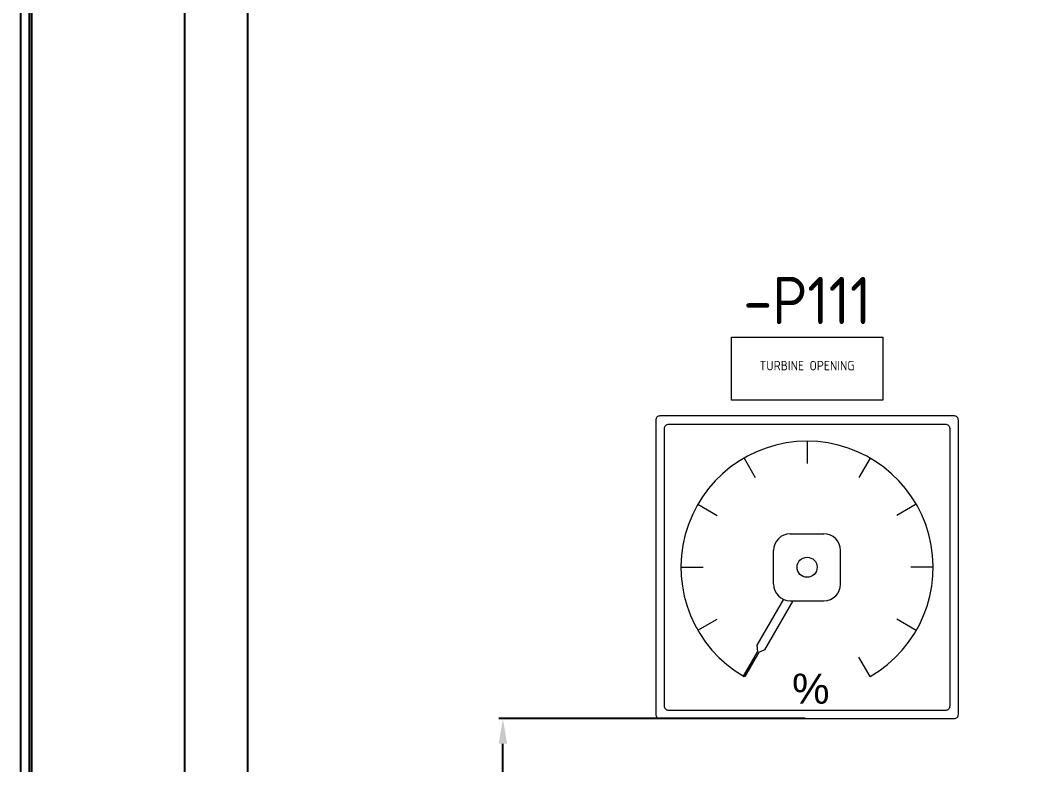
# Model space of a CAD drawing. Header units: millimetres. Extents: x 42356 to 50646, y 31507 to 39566.
# Drawn here: x 43013.5 to 43338, y 38103.4 to 38339.5 of the extents above; entities that cross this region are included whole.
import ezdxf
from ezdxf.enums import TextEntityAlignment as Align

# ---------------------------------------------------------------- set-up
doc = ezdxf.new("R2010")
doc.units = ezdxf.units.MM
doc.layers.add('! NO PLOT !', color=7, linetype='Continuous', true_color=0xff75dd, plot=False)
doc.layers.add('000-PI-Oprema', color=30, linetype='Continuous', lineweight=5)
doc.layers.add('000-PI-ORMAR', color=2, linetype='Continuous')
doc.layers.add('000-PI_TEXT', color=7, linetype='Continuous')
doc.styles.add('PI0', font='isocpeur.ttf', dxfattribs={"width": 0.9})
doc.styles.get("Standard").update_dxf_attribs({"font": 'arial.ttf'})
doc.dimstyles.new('ISO-25-lb', dxfattribs={"dimtxt": 8, "dimasz": 8, "dimexe": 1.25, "dimexo": 0.625, "dimtad": 1, "dimtxsty": 'Standard', "dimcen": 5, "dimadec": 0, "dimazin": 0, "dimtfac": 1, "dimtmove": 0, "dimatfit": 3, "dimfxl": 0, "dimarcsym": 0})

# ---------------------------------------------------------------- blocks, each defined once
blk = doc.blocks.new('8806000_2000x800x600')
at = {"layer": '! NO PLOT !'}
for p, q in [((-3770.82, 1831.75), (-3770.82, -8.25)), ((-3750.82, 1826.75), (-3750.82, -3.25))]:
    blk.add_line(p, q, dxfattribs=at)
at = {"layer": '000-PI-ORMAR'}
for p, q in [((-3819.32, 1904), (-3819.32, -80.5)), ((-3822.83, 1883.5), (-3822.83, -67.5)), ((-3820.11, 1883.5), (-3820.11, -67.5))]:
    blk.add_line(p, q, dxfattribs=at)
blk = doc.blocks.new('*U324')
at = {"layer": '000-PI-Oprema'}
blk.add_line((1.77, -3.07), (-1.77, 3.07), dxfattribs=at)
blk = doc.blocks.new('*U325')
at = {"layer": '000-PI-Oprema', "color": 0, "linetype": 'ByBlock', "lineweight": -2, "transparency": 16777216}
for p, rotation in [((-27112.75, 62656.21), 150), ((-27130.98, 62651.32), 180), ((-27094.52, 62651.32), 120), ((-27144.32, 62637.98), 210), ((-27081.17, 62637.98), 90.00000000000001), ((-27149.21, 62619.75), 239.9999999999999), ((-27076.29, 62619.75), 60.00000000000001), ((-27144.32, 62601.52), 269.9999999999999), ((-27081.17, 62601.52), 30.00000000000003), ((-27130.98, 62588.18), 299.9999999999998)]:
    blk.add_blockref('*U324', p, dxfattribs=dict(at, rotation=rotation))
blk.add_blockref('*U324', (-27094.52, 62588.18), dxfattribs=at)
blk = doc.blocks.new('*D329')
at = {"layer": '! NO PLOT !', "color": 0, "linetype": 'Continuous', "lineweight": -2, "ltscale": 0.25, "transparency": 16777216}
for p, q in [((43262.39, 38118.02), (43165.28, 38118.02)), ((43166.53, 38011.02), (43166.53, 38110.02)), ((43337.39, 38003.02), (43165.28, 38003.02))]:
    blk.add_line(p, q, dxfattribs=at)
at = {"layer": '! NO PLOT !', "color": 0, "ltscale": 0.25, "transparency": 16777216}
for points in [[(43165.2, 38110.02), (43167.86, 38110.02), (43166.53, 38118.02)], [(43165.2, 38011.02), (43167.86, 38011.02), (43166.53, 38003.02)]]:
    blk.add_solid(points, dxfattribs=at)
at = {"layer": 'Defpoints', "color": 0, "ltscale": 0.25, "transparency": 16777216}
for p in [(43166.53, 38118.02), (43263.02, 38118.02), (43338.02, 38003.02)]:
    blk.add_point(p, dxfattribs=at)
at = {"layer": '! NO PLOT !', "color": 0, "ltscale": 0.25, "transparency": 16777216, "insert": (43161.82, 38063.02), "char_height": 8, "attachment_point": 5, "rotation": 90}
blk.add_mtext('115', dxfattribs=at)

msp = doc.modelspace()

# ---------------------------------------------------------------- linework, layer by layer
at = {"layer": '000-PI-Oprema'}
for p, q in [((43257.706, 38176.644), (43268.331, 38176.644)), ((43252.393, 38160.707), (43252.393, 38171.332)), ((43273.643, 38160.707), (43273.643, 38171.332)), ((43255.52, 38155.865), (43247.104, 38141.288)), ((43258.52, 38155.394), (43249.557, 38139.871)), ((43257.706, 38155.394), (43268.331, 38155.394)), ((43247.241, 38139.259), (43242.773, 38131.52)), ((43247.732, 38138.976), (43243.263, 38131.236)), ((43247.104, 38141.288), (43247.241, 38139.259)), ((43249.557, 38139.871), (43247.732, 38138.976)), ((43243.263, 38131.236), (43242.773, 38131.52))]:
    msp.add_line(p, q, dxfattribs=at)
msp.add_lwpolyline([(43239.018, 38239.019), (43287.018, 38239.019), (43287.018, 38219.019), (43239.018, 38219.019)], close=True, dxfattribs=at)
for points in [[(43216.352, 38118.019), (43309.685, 38118.019, 0.4142136), (43311.018, 38119.352), (43311.018, 38212.686, 0.4142136), (43309.685, 38214.019), (43216.352, 38214.019, 0.4142136), (43215.018, 38212.686), (43215.018, 38119.352, 0.4142136)], [(43219.101, 38120.686), (43306.935, 38120.686, 0.4142136), (43308.352, 38122.102), (43308.352, 38209.936, 0.4142136), (43306.935, 38211.353), (43219.101, 38211.353, 0.4142136), (43217.685, 38209.936), (43217.685, 38122.102, 0.4142136)]]:
    msp.add_lwpolyline(points, format="xyb", close=True, dxfattribs=at)
msp.add_circle((43263.018, 38166.019), 3.188, dxfattribs=at)
at = {"layer": '000-PI-Oprema', "ltscale": 0.01}
msp.add_arc((43263.018, 38166.019), 40, 300, 240, dxfattribs=at)
at = {"layer": '000-PI-Oprema'}
for centre, start, end in [((43257.706, 38171.332), 90, 180), ((43268.331, 38171.332), 0, 90), ((43257.706, 38160.707), 180, 270), ((43268.331, 38160.707), 270, 0)]:
    msp.add_arc(centre, 5.313, start, end, dxfattribs=at)

# ---------------------------------------------------------------- block references
msp.add_blockref('8806000_2000x800x600', (46836.345, 36655.52))
msp.add_blockref('*U325', (70375.765, -24453.732), dxfattribs=at)

# ---------------------------------------------------------------- texts
at = {"insert": (43263.089, 38250.636), "char_height": 15, "width": 16.78721, "attachment_point": 5, "style": 'PI0'}
msp.add_mtext('-P111', dxfattribs=at)
at = {"layer": '000-PI-Oprema'}
msp.add_text('%%%', height=9.5625, dxfattribs=at).set_placement((43264.203, 38127.509), align=Align.MIDDLE_CENTER)
at = {"layer": '000-PI_TEXT', "linetype": 'Continuous', "insert": (43263.018, 38229.985), "char_height": 3, "width": 58.2158, "attachment_point": 5, "style": 'PI0'}
msp.add_mtext('TURBINE OPENING', dxfattribs=at)

# ---------------------------------------------------------------- dimensions: what is measured, and where the dimension line sits
at = {"layer": '! NO PLOT !', "ltscale": 0.25}
dim = msp.add_linear_dim(base=(43166.529, 38118.019), p1=(43338.018, 38003.019), p2=(43263.018, 38118.019), angle=90, dimstyle='ISO-25-lb', dxfattribs=at)
dim.commit()
dim.dimension.update_dxf_attribs({"geometry": '*D329', "text_midpoint": (43166.529, 38063.019), "dimtype": 160})

doc.saveas('drawing.dxf')
